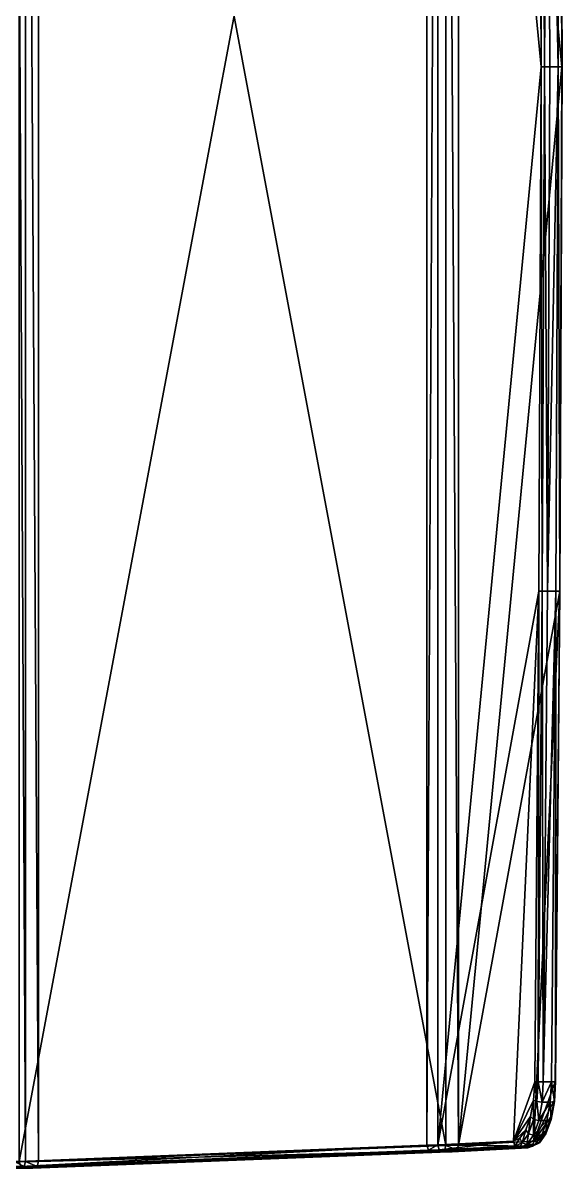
# Model space of a CAD drawing. Extents: x -0.75 to 2.5, y -6.86 to 0.72.
# Drawn here: x -0.2342 to -0.1118, y -2.9419 to -2.6819 of the extents above; entities that cross this region are included whole.
import ezdxf

# ---------------------------------------------------------------- set-up
doc = ezdxf.new("R2010")
doc.units = 0
doc.layers.add('72OFGO2D01_GRAFIK', color=1, linetype='CONTINUOUS')
doc.layers.add('72VIAI3D_ANY', color=1, linetype='CONTINUOUS')

# ---------------------------------------------------------------- blocks, each defined once
blk = doc.blocks.new('OB__000068')
at = {"layer": '72VIAI3D_ANY'}
mesh = blk.add_polyface(dxfattribs=at)
corners = [(0.00525, -0.02824, 0.54774), (0.49483, -0.0307, 0.5423), (0.00517, -0.0307, 0.5423), (0.4985, -0.12327, 0.35776), (0.0015, -0.12327, 0.35776), (0.0015, -0.12434, 0.34248), (0.4985, -0.12184, 0.34903), (0.0015, -0.12184, 0.34903), (0.4985, -0.11887, 0.35538), (0.0015, -0.11887, 0.35538), (0.49487, -0.0264, 0.53972), (0.00513, -0.0264, 0.53972), (0.49477, -0.02354, 0.54591), (0.00523, -0.02354, 0.54591), (0.49475, -0.02824, 0.54774), (0.25, -0.00478, 0.60877), (0.13101, -0.00332, 0.60836), (0.25, -0.00093, 0.60904), (0.25, -0.00282, 0.60969), (0.13101, -0.00143, 0.60771), (0.01961, -0.00429, 0.60571), (0.01961, -0.00242, 0.605), (0.25, -0.00005, 0.60715), (0.13101, -0.00054, 0.60582), (0.13101, -0.00527, 0.60745), (0.00611, -0.01106, 0.59224), (0.01961, -0.00623, 0.60484), (0.01961, -0.00156, 0.60306), (0.00611, -0.00639, 0.59046), (0.25, 0, 0.60832), (0.13101, -0.0005, 0.60699), (0.13101, -0.00452, 0.60838), (0.25, -0.00402, 0.6097), (0.01961, -0.00547, 0.60576), (0.01961, -0.0015, 0.60425), (0.01544, -0.0018, 0.60243)]
mesh.append_faces([[corners[k] for k in face] for face in [(19, 20, 21), (20, 31, 33), (34, 19, 21)]], dxfattribs={"vtx0": -1, "color": 9})
mesh.append_faces([[corners[k] for k in face] for face in [(0, 1, 2), (2, 3, 4), (5, 6, 7), (7, 8, 9), (9, 10, 11), (11, 12, 13), (16, 17, 18), (17, 16, 19), (20, 19, 16), (24, 25, 26), (27, 28, 23), (13, 23, 28)]], dxfattribs={"vtx0": -1, "vtx1": -1, "color": 9})
mesh.append_faces([[corners[k] for k in face] for face in [(14, 0, 15)]], dxfattribs={"vtx0": -1, "vtx1": -1, "vtx2": -1, "color": 9})
mesh.append_faces([[corners[k] for k in face] for face in [(13, 22, 23), (0, 24, 15), (23, 29, 30), (29, 23, 22), (30, 17, 19), (17, 30, 29), (15, 31, 32), (31, 15, 24), (32, 16, 18), (16, 32, 31), (31, 20, 16), (24, 33, 31), (33, 24, 26), (27, 30, 34), (30, 27, 23), (19, 34, 30), (34, 35, 27)]], dxfattribs={"vtx0": -1, "vtx2": -1, "color": 9})
mesh.append_faces([[corners[k] for k in face] for face in [(0, 25, 24)]], dxfattribs={"vtx1": -1, "vtx2": -1, "color": 9})
mesh = blk.add_polyface(dxfattribs=at)
corners = [(0.36899, -0.00332, 0.60836), (0.25, -0.00093, 0.60904), (0.36899, -0.00143, 0.60771), (0.25, -0.00282, 0.60969), (0.4804, -0.00429, 0.60571), (0.4804, -0.00242, 0.605), (0.49483, -0.0307, 0.5423), (0.00525, -0.02824, 0.54774), (0.49475, -0.02824, 0.54774), (0.4985, -0.12327, 0.35776), (0.00517, -0.0307, 0.5423), (0.4985, -0.12642, 0.35103), (0.0015, -0.12327, 0.35776), (0.4985, -0.12184, 0.34903), (0.0015, -0.12434, 0.34248), (0.4985, -0.12434, 0.34248), (0.4985, -0.11887, 0.35538), (0.0015, -0.12184, 0.34903), (0.49487, -0.0264, 0.53972), (0.0015, -0.11887, 0.35538), (0.49477, -0.02354, 0.54591), (0.00513, -0.0264, 0.53972), (0.36899, -0.00054, 0.60582), (0.25, -0.00005, 0.60715), (0.48039, -0.00623, 0.60484), (0.49389, -0.01106, 0.59224), (0.36899, -0.00527, 0.60745), (0.49389, -0.00639, 0.59046), (0.48039, -0.00156, 0.60306), (0.00523, -0.02354, 0.54591), (0.25, -0.00478, 0.60877), (0.25, 0, 0.60832), (0.36899, -0.0005, 0.60699), (0.36899, -0.00452, 0.60838), (0.25, -0.00402, 0.6097), (0.4804, -0.00547, 0.60576), (0.4804, -0.0015, 0.60425)]
mesh.append_faces([[corners[k] for k in face] for face in [(4, 2, 5), (33, 4, 35), (2, 36, 5)]], dxfattribs={"vtx0": -1, "color": 9})
mesh.append_faces([[corners[k] for k in face] for face in [(6, 7, 8), (9, 10, 6), (11, 12, 9), (13, 14, 15), (16, 17, 13), (18, 19, 16), (20, 21, 18), (24, 25, 26), (22, 27, 28), (22, 31, 23), (31, 22, 32), (32, 1, 31), (1, 32, 2), (30, 33, 26), (33, 30, 34), (34, 0, 33), (0, 34, 3), (4, 33, 0), (26, 35, 24), (35, 26, 33), (28, 32, 22), (32, 28, 36), (36, 2, 32)]], dxfattribs={"vtx0": -1, "vtx1": -1, "color": 9})
mesh.append_faces([[corners[k] for k in face] for face in [(29, 20, 23)]], dxfattribs={"vtx0": -1, "vtx1": -1, "vtx2": -1, "color": 9})
mesh.append_faces([[corners[k] for k in face] for face in [(0, 1, 2), (1, 0, 3), (2, 4, 0), (26, 25, 8)]], dxfattribs={"vtx0": -1, "vtx2": -1, "color": 9})
mesh.append_faces([[corners[k] for k in face] for face in [(22, 23, 20), (30, 26, 8)]], dxfattribs={"vtx1": -1, "vtx2": -1, "color": 9})
mesh = blk.add_polyface(dxfattribs=at)
corners = [(0.48921, -0.00344, 0.60232), (0.49253, -0.0065, 0.59994), (0.48921, -0.00531, 0.60304), (0.48503, -0.00268, 0.60431), (0.48503, -0.00455, 0.60503), (0.4804, -0.00242, 0.605), (0.4804, -0.00429, 0.60571), (0.49389, -0.00639, 0.59046), (0.48456, -0.0018, 0.60243), (0.48039, -0.00156, 0.60306), (0.48832, -0.00248, 0.60064), (0.4913, -0.00355, 0.59786), (0.48456, -0.00647, 0.60421), (0.49389, -0.01106, 0.59224), (0.48039, -0.00623, 0.60484), (0.48832, -0.00715, 0.60242), (0.4913, -0.00822, 0.59964), (0.36899, -0.00054, 0.60582), (0.49477, -0.02354, 0.54591), (0.48899, -0.0025, 0.60164), (0.49222, -0.00366, 0.59862), (0.48899, -0.00647, 0.60315), (0.49222, -0.00763, 0.60013), (0.48491, -0.00176, 0.60358), (0.48491, -0.00573, 0.60509), (0.4804, -0.00547, 0.60576), (0.4804, -0.0015, 0.60425)]
mesh.append_faces([[corners[k] for k in face] for face in [(0, 1, 2), (3, 2, 4), (2, 3, 0), (5, 4, 6), (4, 5, 3), (11, 19, 10), (19, 11, 20), (20, 0, 19), (1, 21, 2), (22, 15, 21), (15, 22, 16), (3, 19, 0), (19, 3, 23), (23, 10, 19), (10, 23, 8), (21, 12, 24), (12, 21, 15), (2, 24, 4), (24, 2, 21), (14, 24, 12), (4, 25, 6), (25, 4, 24), (5, 23, 3), (23, 5, 26), (26, 8, 23)]], dxfattribs={"vtx0": -1, "color": 9})
mesh.append_faces([[corners[k] for k in face] for face in [(12, 13, 14), (15, 13, 12), (16, 13, 15), (7, 17, 18), (24, 14, 25), (8, 26, 9)]], dxfattribs={"vtx0": -1, "vtx1": -1, "color": 9})
mesh.append_faces([[corners[k] for k in face] for face in [(7, 8, 9), (7, 10, 8), (7, 11, 10)]], dxfattribs={"vtx0": -1, "vtx2": -1, "color": 9})
mesh = blk.add_polyface(dxfattribs=at)
corners = [(0.49626, -0.02684, 0.54719), (0.49539, -0.00779, 0.591), (0.49627, -0.02494, 0.54645), (0.49539, -0.00966, 0.59171), (0.49466, -0.00613, 0.59532), (0.49466, -0.008, 0.59603), (0.49253, -0.00463, 0.59923), (0.49253, -0.0065, 0.59994), (0.48921, -0.00344, 0.60232), (0.49389, -0.00639, 0.59046), (0.49322, -0.0049, 0.59435), (0.4913, -0.00355, 0.59786), (0.49322, -0.00957, 0.59613), (0.49389, -0.01106, 0.59224), (0.4913, -0.00822, 0.59964), (0.49222, -0.00366, 0.59862), (0.4943, -0.00512, 0.59481), (0.49222, -0.00763, 0.60013), (0.4943, -0.00909, 0.59632), (0.48899, -0.00647, 0.60315), (0.49502, -0.00674, 0.59059), (0.49477, -0.02354, 0.54591), (0.49589, -0.02389, 0.54604), (0.49588, -0.02789, 0.5476), (0.49502, -0.01071, 0.59211)]
mesh.append_faces([[corners[k] for k in face] for face in [(1, 0, 3), (4, 3, 5), (3, 4, 1), (6, 5, 7), (5, 6, 4), (7, 8, 6), (10, 15, 11), (15, 10, 16), (16, 6, 15), (6, 16, 4), (5, 17, 7), (17, 5, 18), (18, 14, 17), (14, 18, 12), (8, 15, 6), (19, 7, 17), (22, 1, 20), (4, 20, 1), (20, 4, 16), (9, 16, 10), (0, 24, 3), (18, 3, 24), (3, 18, 5), (24, 12, 18)]], dxfattribs={"vtx0": -1, "color": 9})
mesh.append_faces([[corners[k] for k in face] for face in [(20, 21, 22), (21, 20, 9), (1, 22, 2), (16, 9, 20), (23, 13, 24), (24, 0, 23), (12, 24, 13)]], dxfattribs={"vtx0": -1, "vtx1": -1, "color": 9})
mesh.append_faces([[corners[k] for k in face] for face in [(0, 1, 2)]], dxfattribs={"vtx0": -1, "vtx2": -1, "color": 9})
mesh.append_faces([[corners[k] for k in face] for face in [(12, 13, 14)]], dxfattribs={"vtx1": -1, "color": 9})
mesh.append_faces([[corners[k] for k in face] for face in [(9, 10, 11)]], dxfattribs={"vtx2": -1, "color": 9})
mesh = blk.add_polyface(dxfattribs=at)
corners = [(0.49596, -0.03037, 0.54211), (0.5, -0.12195, 0.35704), (0.49962, -0.12294, 0.35758), (0.49634, -0.02941, 0.54153), (0.49483, -0.0307, 0.5423), (0.4985, -0.12327, 0.35776), (0.4985, -0.12434, 0.34248), (0.49962, -0.12219, 0.34918), (0.4985, -0.12184, 0.34903), (0.49962, -0.12469, 0.3426), (0.5, -0.12322, 0.34963), (0.5, -0.12576, 0.34297), (0.5, -0.12505, 0.35043), (0.5, -0.1202, 0.35609), (0.49636, -0.02769, 0.5405), (0.49626, -0.02684, 0.54719), (0.49627, -0.02494, 0.54645), (0.49389, -0.01106, 0.59224), (0.49588, -0.02789, 0.5476), (0.49475, -0.02824, 0.54774), (0.49589, -0.02389, 0.54604), (0.49487, -0.0264, 0.53972), (0.49599, -0.02672, 0.53991), (0.49477, -0.02354, 0.54591), (0.49962, -0.11921, 0.35556), (0.4985, -0.11887, 0.35538), (0.49962, -0.12608, 0.35089)]
mesh.append_faces([[corners[k] for k in face] for face in [(0, 1, 2), (1, 0, 3), (4, 2, 5), (2, 4, 0), (6, 7, 8), (7, 6, 9), (9, 10, 7), (10, 9, 11), (14, 15, 16), (15, 14, 3), (13, 3, 14), (3, 13, 1), (17, 18, 19), (18, 3, 0), (3, 18, 15), (19, 0, 4), (0, 19, 18), (20, 21, 22), (21, 20, 23), (16, 22, 14), (22, 16, 20), (7, 13, 24), (13, 7, 10), (8, 24, 25), (24, 8, 7), (24, 14, 22), (14, 24, 13), (25, 22, 21), (22, 25, 24), (26, 5, 2), (12, 2, 1)]], dxfattribs={"vtx0": -1, "vtx1": -1, "color": 9})
mesh.append_faces([[corners[k] for k in face] for face in [(12, 13, 10), (13, 12, 1)]], dxfattribs={"vtx0": -1, "vtx2": -1, "color": 9})
blk = doc.blocks.new('OB__000654')
at = {"layer": '72VIAI3D_ANY', "rotation": -90}
blk.add_blockref('OB__000068', (-0.111781, -2.44186, 0.2263), dxfattribs=at)
blk = doc.blocks.new('72VIAI3D__000655')
at = {"layer": '72VIAI3D_ANY'}
blk.add_blockref('OB__000654', (0, 0), dxfattribs=at)
blk = doc.blocks.new('72VIAI3D__000660')
at = {"layer": '72VIAI3D_ANY'}
blk.add_blockref('72VIAI3D__000655', (0, 0), dxfattribs=at)
blk = doc.blocks.new('72VIAI3D__VI_AI_AD0_000694')
at = {"layer": '72VIAI3D_ANY'}
blk.add_blockref('72VIAI3D__000660', (0, 0), dxfattribs=at)
blk = doc.blocks.new('OB__000695')
at = {"layer": '72VIAI3D_ANY'}
blk.add_blockref('72VIAI3D__VI_AI_AD0_000694', (0, 0), dxfattribs=at)
blk = doc.blocks.new('OB2D__000696')
at = {"layer": 'DEFAULT', "linetype": 'CONTINUOUS'}
for p, q in [((-0.116557, -2.69186), (-0.116299, -2.57287)), ((-0.116299, -2.81085), (-0.115803, -2.69186)), ((-0.116299, -2.81085), (-0.117254, -2.92226)), ((-0.117254, -2.92226), (-0.117511, -2.92677)), ((-0.11354, -2.92677), (-0.113282, -2.92226)), ((-0.118256, -2.93085), (-0.11825, -2.92642)), ((-0.118256, -2.93085), (-0.119415, -2.93408)), ((-0.115443, -2.93408), (-0.115225, -2.93107)), ((-0.119415, -2.93408), (-0.120875, -2.93616)), ((-0.116904, -2.93616), (-0.116414, -2.93439)), ((-0.142155, -2.93782), (-0.233732, -2.94186)), ((-0.139674, -2.93774), (-0.141186, -2.9382)), ((-0.139674, -2.93774), (-0.122494, -2.93688)), ((-0.136718, -2.93813), (-0.119573, -2.93726)), ((-0.120875, -2.93616), (-0.122494, -2.93688)), ((-0.119573, -2.93726), (-0.118522, -2.93688)), ((-0.118522, -2.93688), (-0.116904, -2.93616)), ((-0.231977, -2.94186), (-0.139472, -2.93822)), ((-0.139472, -2.93822), (-0.136718, -2.93813)), ((-0.233732, -2.94186), (-0.231977, -2.94186))]:
    blk.add_line(p, q, dxfattribs=at)

msp = doc.modelspace()

# ---------------------------------------------------------------- block references
at = {"layer": '72OFGO2D01_GRAFIK'}
msp.add_blockref('OB2D__000696', (0, 0), dxfattribs=at)
at = {"layer": '72VIAI3D_ANY'}
msp.add_blockref('OB__000695', (0, 0), dxfattribs=at)

doc.saveas('drawing.dxf')
